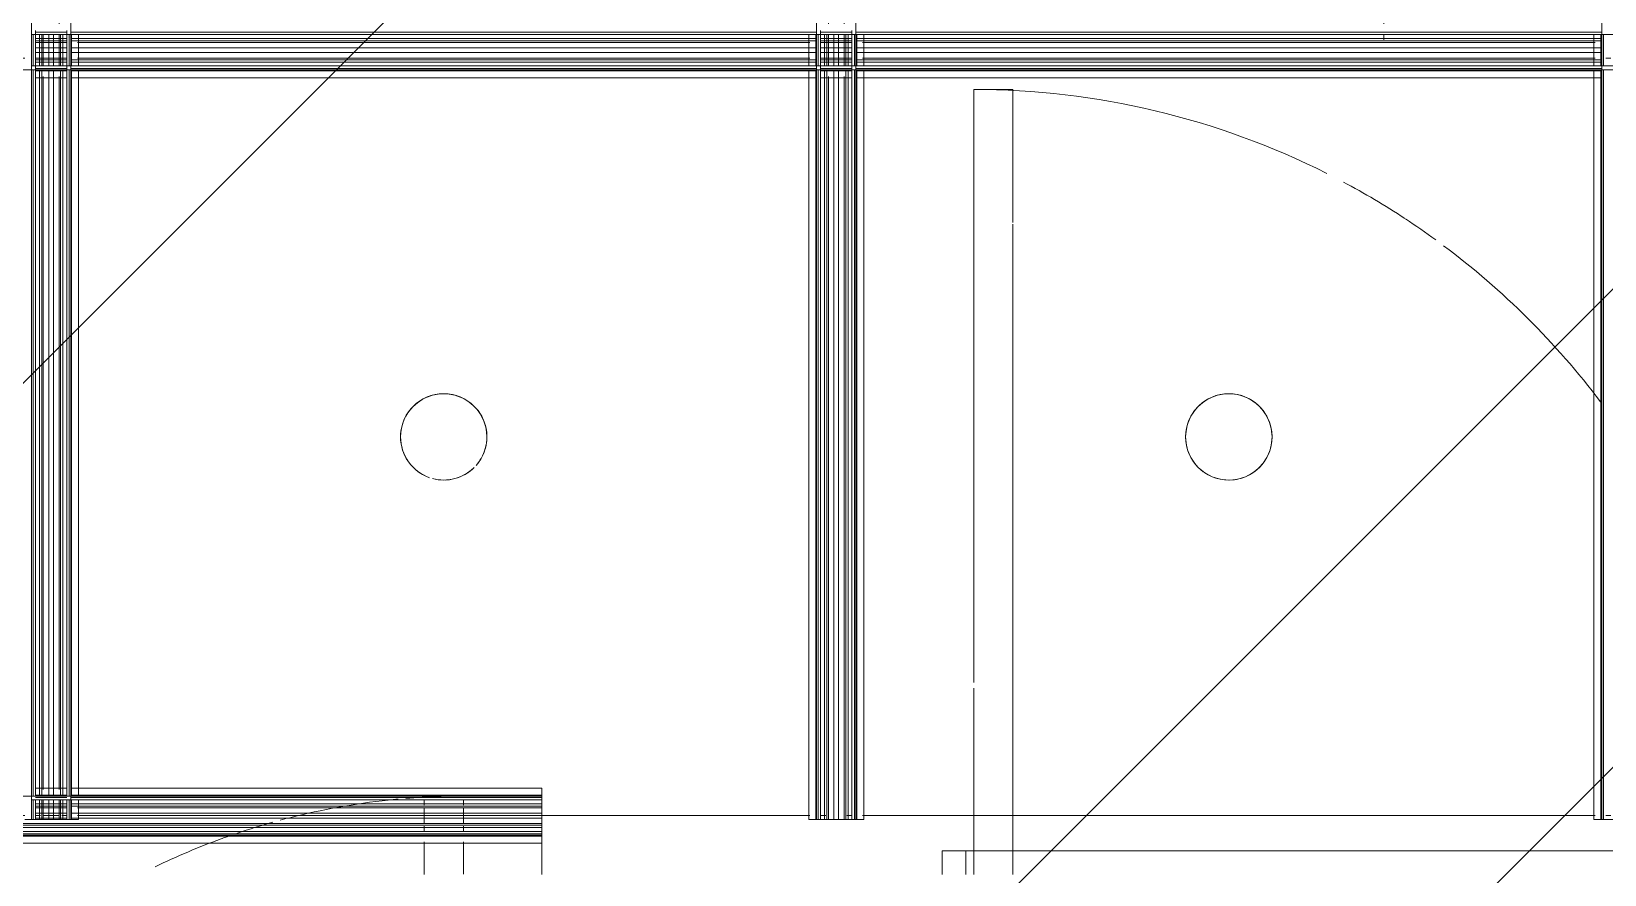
# Model space of a CAD drawing. Header units: millimetres. Extents: x -57519 to 497916, y -349472 to 446842.
# Drawn here: x 326878 to 328881, y 31607 to 32681 of the extents above; entities that cross this region are included whole.
import ezdxf

# ---------------------------------------------------------------- set-up
doc = ezdxf.new("R2010")
doc.units = ezdxf.units.MM
for name, color, linetype, lineweight in [('A-CLNG', 13, 'Continuous', 5), ('A-DETL-GENF', 92, 'Continuous', 5), ('A-DOOR', 31, 'Continuous', 5), ('A-DOOR-FRAM', 31, 'Continuous', 5), ('A-GLAZ-CURT', 52, 'Continuous', 20), ('E-LITE-EQPM', 33, 'Continuous', 5)]:
    doc.layers.add(name, color=color, linetype=linetype, lineweight=lineweight)

# ---------------------------------------------------------------- blocks, each defined once
blk = doc.blocks.new('DLN-Double Door__X03_ - _M31x_1800 x 2000 _WH_-16954921-SITE COVERAGE')
at = {"layer": 'A-DOOR'}
for p, q in [((-900, 975), (-850, 975)), ((-900, 963.5), (-900, 970)), ((-850, 970), (-850, 963.5)), ((900, 975), (850, 975)), ((850, 970), (850, 963.5)), ((900, 963.5), (900, 970)), ((-900, 940), (-900, 960)), ((-850, 960), (-850, 940)), ((850, 960), (850, 940)), ((900, 940), (900, 960)), ((-900, 930), (-900, 936.5)), ((850, 936.5), (850, 930)), ((900, 930), (900, 936.5)), ((-900, 875), (-900, 916.5)), ((-850, 916.5), (-850, 875)), ((850, 916.5), (850, 875)), ((900, 875.4), (900, 916.5)), ((-900, 239.9), (-900, 275)), ((-850, 273.5), (-850, 150)), ((850, 273.5), (850, 267.5)), ((850, 261.9), (850, 150)), ((900, 239.9), (900, 275)), ((-900, 150), (-900, 232.3)), ((900, 150), (900, 224.6)), ((-900, 105), (-900, 150)), ((-850, 150), (-850, 105)), ((850, 150), (850, 105)), ((900, 105), (900, 150))]:
    blk.add_line(p, q, dxfattribs=at)
for centre, start, end in [((-900, 75), 87.9679, 89.7968), ((-900, 75), 85.3262, 87.9679), ((-900, 75), 83.9038, 84.7166), ((-900, 75), 75.7755, 83.9038), ((900, 75), 96.0962, 104.2245), ((900, 75), 95.2834, 96.0962), ((900, 75), 92.0321, 94.6738), ((900, 75), 90.2032, 92.0321), ((-900, 75), 74.9627, 75.7755), ((900, 75), 104.2245, 105.0373), ((-900, 75), 72.5743, 74.3531), ((-900, 75), 71.9, 72.4885), ((-900, 75), 71.2046, 71.8333), ((-900, 75), 69.9437, 70.364), ((900, 75), 109.636, 110.0563), ((900, 75), 109.2157, 109.636), ((900, 75), 108.165, 108.7954), ((900, 75), 105.6469, 108.1), ((-900, 75), 64.1299, 69.9437), ((900, 75), 110.0563, 115.8701), ((-900, 75), 11.31, 12.5999), ((900, 75), 167.4001, 168.69), ((-900, 75), 8.085, 10.02), ((900, 75), 169.98, 171.915), ((-900, 75), 5.2901, 8.085), ((900, 75), 171.915, 174.7099), ((-900, 75), 1.9471, 4.8562), ((900, 75), 175.1438, 178.0529)]:
    blk.add_arc(centre, 900, start, end, dxfattribs=at)
at = {"layer": 'A-DOOR-FRAM'}
for p, q in [((-925, -74.3), (-925, 55)), ((-925, -74.3), (-925, 55)), ((-900, 55), (-900, 25)), ((-900, 55), (-900, 25)), ((900, 25), (900, 55)), ((900, 25), (900, 55)), ((925, 55), (925, -55.2)), ((925, 55), (925, -55.2)), ((-900, 25), (900, 25)), ((-875, 25), (-900, 25)), ((-875, -74.1), (-875, 25)), ((-875, 25), (-875, -74.1)), ((875, 25), (-875, 25)), ((875, 25), (900, 25)), ((875, -61), (875, 25)), ((875, -61), (875, 25)), ((-940, -75), (-925, -75)), ((-925, -75), (-910, -75)), ((-925, -75), (-875, -75)), ((907.3, -75), (-910, -75)), ((-875, -75), (875, -75)), ((875, -75), (875, -65.9)), ((875, -75), (875, -65.9)), ((925, -75), (875, -75)), ((925, -75), (910, -75)), ((925, -65.7), (925, -75)), ((925, -65.7), (925, -75)), ((940, -75), (925, -75))]:
    blk.add_line(p, q, dxfattribs=at)
blk = doc.blocks.new('DLN-Double Door__X03_ - _M48_2000 x 2450 _WH_-16954911-SITE COVERAGE')
at = {"layer": 'A-DOOR'}
for p, q in [((-1000, 1075), (-950, 1075)), ((-1000, 319.7), (-1000, 1075)), ((-950, 1075), (-950, 905.5)), ((-950, 903.6), (-950, 150)), ((-1000, 150), (-1000, 312.3)), ((-1000, 105), (-1000, 150)), ((-950, 150), (-950, 105)), ((-1000, 75), (-1000, 105)), ((-950, 105), (-950, 75))]:
    blk.add_line(p, q, dxfattribs=at)
for start, end in [(63.2743, 90), (56.6856, 61.9084), (53.9487, 56.6297), (37.0233, 53.2284)]:
    blk.add_arc((-1000, 75), 1000, start, end, dxfattribs=at)
at = {"layer": 'A-DOOR-FRAM'}
for p, q in [((-1040, 75), (-1040, 105)), ((-1040, 105), (-1010, 105)), ((-1040, 75), (-1040, 105)), ((-1040, 105), (900, 105)), ((-1010, 105), (-1010, 75)), ((-1010, 105), (-1010, 75)), ((900, 105), (-1010, 105))]:
    blk.add_line(p, q, dxfattribs=at)
blk = doc.blocks.new('DLN_Face Base lighting-01 - 110mm _R_-V207-SITE COVERAGE')
at = {"layer": 'E-LITE-EQPM'}
for start, end in [(90, 135), (126.2732, 135), (75, 120), (75, 90), (30, 70.8783), (360, 70.8783), (138.5908, 180), (150, 180), (138.5908, 150), (360, 30), (180, 233.7268), (180, 300), (300, 360), (330, 360), (300, 330), (240, 255), (255, 270), (270, 300)]:
    blk.add_arc((0, 0), 55, start, end, dxfattribs=at)
blk = doc.blocks.new('DLN_Face Base lighting-01 - 110mm _R_-V208-SITE COVERAGE')
at = {"layer": 'E-LITE-EQPM'}
for start, end in [(90, 150), (120, 150), (105, 120), (30, 105), (45, 90), (150, 180), (150, 180), (15, 45), (360, 30), (360, 15), (180, 285), (180, 195), (195, 240), (300, 360), (330, 360), (270, 330), (240, 270), (285, 300)]:
    blk.add_arc((0, 0), 55, start, end, dxfattribs=at)
blk = doc.blocks.new('System Panel - C4 Expanded Metal Mesh-16968166-SITE COVERAGE')
at = {"layer": 'A-GLAZ-CURT', "lineweight": 5}
for p, q in [((77149.3, 32637.5), (77149.3, 32644)), ((77149.3, 32644), (77149.3, 32637.5)), ((77152.8, 32647.5), (77159.3, 32647.5)), ((77159.3, 32647.5), (77152.8, 32647.5)), ((77172.8, 32647.5), (77754.3, 32647.5)), ((77754.3, 32647.5), (77172.8, 32647.5)), ((77754.3, 32647.5), (77764.3, 32647.5)), ((77764.3, 32647.5), (77754.3, 32647.5)), ((77764.3, 32647.5), (77774.3, 32647.5)), ((77774.3, 32647.5), (77764.3, 32647.5)), ((77774.3, 32647.5), (77836.6, 32647.5)), ((77836.6, 32647.5), (77774.3, 32647.5)), ((77836.6, 32647.5), (78105.8, 32647.5)), ((78105.8, 32647.5), (77836.6, 32647.5)), ((78119.3, 32647.5), (78125.8, 32647.5)), ((78125.8, 32647.5), (78119.3, 32647.5)), ((78129.3, 32644), (78129.3, 32637.5)), ((78129.3, 32637.5), (78129.3, 32644)), ((77149.3, 31716), (77149.3, 32624)), ((77149.3, 32624), (77149.3, 31716)), ((78129.3, 32624), (78129.3, 31716)), ((78129.3, 31716), (78129.3, 32624)), ((77149.3, 31696), (77149.3, 31701.9)), ((77149.3, 31701.9), (77149.3, 31696)), ((78129.3, 31701.9), (78129.3, 31696)), ((78129.3, 31696), (78129.3, 31701.9)), ((77149.3, 31682.5), (77149.3, 31692.5)), ((77149.3, 31692.5), (77149.3, 31682.5)), ((77159.3, 31682.5), (77152.8, 31682.5)), ((77152.8, 31682.5), (77159.3, 31682.5)), ((77730.8, 31682.5), (77172.8, 31682.5)), ((77172.8, 31682.5), (77730.8, 31682.5)), ((77750.8, 31682.5), (77744.3, 31682.5)), ((77744.3, 31682.5), (77750.8, 31682.5)), ((77764.3, 31682.5), (77754.3, 31682.5)), ((77754.3, 31682.5), (77764.3, 31682.5)), ((77774.3, 31682.5), (77764.3, 31682.5)), ((77764.3, 31682.5), (77774.3, 31682.5)), ((77784.3, 31682.5), (77777.8, 31682.5)), ((77777.8, 31682.5), (77784.3, 31682.5)), ((77836.6, 31682.5), (77797.8, 31682.5)), ((77797.8, 31682.5), (77836.6, 31682.5)), ((78105.8, 31682.5), (77836.6, 31682.5)), ((77836.6, 31682.5), (78105.8, 31682.5)), ((78125.8, 31682.5), (78119.3, 31682.5)), ((78119.3, 31682.5), (78125.8, 31682.5)), ((78129.3, 31692.5), (78129.3, 31682.5)), ((78129.3, 31682.5), (78129.3, 31692.5))]:
    blk.add_line(p, q, dxfattribs=at)
for start, end in [(0, 180), (0, 180), (180, 0), (180, 0)]:
    blk.add_arc((77639.3, 32165), 55, start, end, dxfattribs=at)
blk = doc.blocks.new('System Panel - C4 Expanded Metal Mesh-16968169-SITE COVERAGE')
at = {"layer": 'A-GLAZ-CURT', "lineweight": 5}
for p, q in [((77774.3, 31672.5), (77774.3, 31682.5)), ((77774.3, 31682.5), (77774.3, 31672.5)), ((77777.8, 31682.5), (77784.3, 31682.5)), ((77784.3, 31682.5), (77777.8, 31682.5)), ((77797.8, 31682.5), (77836.6, 31682.5)), ((77836.6, 31682.5), (77797.8, 31682.5)), ((77836.6, 31682.5), (78105.8, 31682.5)), ((78105.8, 31682.5), (77836.6, 31682.5)), ((78119.3, 31682.5), (78125.8, 31682.5)), ((78125.8, 31682.5), (78119.3, 31682.5)), ((78129.3, 31682.5), (78139.3, 31682.5)), ((78139.3, 31682.5), (78129.3, 31682.5)), ((78139.3, 31682.5), (78149.3, 31682.5)), ((78149.3, 31682.5), (78139.3, 31682.5)), ((78152.8, 31682.5), (78159.3, 31682.5)), ((78159.3, 31682.5), (78152.8, 31682.5)), ((78172.8, 31682.5), (78764.3, 31682.5)), ((78764.3, 31682.5), (78172.8, 31682.5)), ((78764.3, 31682.5), (78764.3, 31672.5)), ((78764.3, 31672.5), (78764.3, 31682.5)), ((77774.3, 31662.5), (77774.3, 31669)), ((77774.3, 31669), (77774.3, 31662.5)), ((78764.3, 31669), (78764.3, 31662.5)), ((78764.3, 31662.5), (78764.3, 31669)), ((77774.3, 31607.5), (77774.3, 31649)), ((77774.3, 31649), (77774.3, 31607.5)), ((78764.3, 31649), (78764.3, 31607.5)), ((78764.3, 31607.5), (78764.3, 31649)), ((77774.3, 30882.5), (77774.3, 31007.5)), ((77774.3, 31007.5), (77774.3, 30882.5)), ((78764.3, 31007.5), (78764.3, 30882.5)), ((78764.3, 30882.5), (78764.3, 31007.5)), ((77784.3, 30882.5), (77777.8, 30882.5)), ((77777.8, 30882.5), (77784.3, 30882.5)), ((77836.6, 30882.5), (77797.8, 30882.5)), ((77797.8, 30882.5), (77836.6, 30882.5)), ((78129.3, 30882.5), (77836.6, 30882.5)), ((77836.6, 30882.5), (78129.3, 30882.5)), ((78139.3, 30882.5), (78129.3, 30882.5)), ((78129.3, 30882.5), (78139.3, 30882.5)), ((78149.3, 30882.5), (78139.3, 30882.5)), ((78139.3, 30882.5), (78149.3, 30882.5)), ((78764.3, 30882.5), (78149.3, 30882.5)), ((78149.3, 30882.5), (78764.3, 30882.5))]:
    blk.add_line(p, q, dxfattribs=at)
blk = doc.blocks.new('System Panel - C4 Expanded Metal Mesh-V379-SITE COVERAGE')
at = {"layer": 'A-GLAZ-CURT', "lineweight": 5}
for p, q in [((78149.3, 32637.5), (78149.3, 32644)), ((78149.3, 32644), (78149.3, 32637.5)), ((78152.8, 32647.5), (78159.3, 32647.5)), ((78159.3, 32647.5), (78152.8, 32647.5)), ((78172.8, 32647.5), (79105.8, 32647.5)), ((79105.8, 32647.5), (78172.8, 32647.5)), ((79119.3, 32647.5), (79125.8, 32647.5)), ((79125.8, 32647.5), (79119.3, 32647.5)), ((79129.3, 32644), (79129.3, 32637.5)), ((79129.3, 32637.5), (79129.3, 32644)), ((78149.3, 31716), (78149.3, 32624)), ((78149.3, 32624), (78149.3, 31716)), ((79129.3, 32624), (79129.3, 31682.5)), ((79129.3, 31682.5), (79129.3, 32624)), ((78149.3, 31696), (78149.3, 31701.9)), ((78149.3, 31701.9), (78149.3, 31696)), ((78149.3, 31682.5), (78149.3, 31692.5)), ((78149.3, 31692.5), (78149.3, 31682.5)), ((78159.3, 31682.5), (78152.8, 31682.5)), ((78152.8, 31682.5), (78159.3, 31682.5)), ((78764.3, 31682.5), (78172.8, 31682.5)), ((78172.8, 31682.5), (78764.3, 31682.5)), ((79105.8, 31682.5), (78764.3, 31682.5)), ((78764.3, 31682.5), (79105.8, 31682.5)), ((79125.8, 31682.5), (79119.3, 31682.5)), ((79119.3, 31682.5), (79125.8, 31682.5))]:
    blk.add_line(p, q, dxfattribs=at)
for start, end in [(0, 180), (0, 180), (180, 250.8783), (180, 250.8783), (318.5908, 0), (318.5908, 0), (255, 315), (255, 315)]:
    blk.add_arc((78639.3, 32165), 55, start, end, dxfattribs=at)
blk = doc.blocks.new('System Panel - C4 Expanded Metal Mesh-V380-SITE COVERAGE')
at = {"layer": 'A-GLAZ-CURT', "lineweight": 5}
for p, q in [((78149.3, 33707.5), (78149.3, 33732.5)), ((78149.3, 33732.5), (78149.3, 33707.5)), ((79129.3, 33732.5), (79129.3, 33707.5)), ((79129.3, 33707.5), (79129.3, 33732.5)), ((78149.3, 33632.5), (78149.3, 33707.5)), ((78149.3, 33707.5), (78149.3, 33632.5)), ((79129.3, 33707.5), (79129.3, 33632.5)), ((79129.3, 33632.5), (79129.3, 33707.5)), ((78149.3, 32691), (78149.3, 33632.5)), ((78149.3, 33632.5), (78149.3, 32691)), ((79129.3, 33632.5), (79129.3, 32691)), ((79129.3, 32691), (79129.3, 33632.5)), ((78149.3, 32671), (78149.3, 32677.5)), ((78149.3, 32677.5), (78149.3, 32671)), ((78159.3, 32667.5), (78152.8, 32667.5)), ((78152.8, 32667.5), (78159.3, 32667.5)), ((79105.8, 32667.5), (78172.8, 32667.5)), ((78172.8, 32667.5), (79105.8, 32667.5)), ((79125.8, 32667.5), (79119.3, 32667.5)), ((79119.3, 32667.5), (79125.8, 32667.5)), ((79129.3, 32677.5), (79129.3, 32671)), ((79129.3, 32671), (79129.3, 32677.5))]:
    blk.add_line(p, q, dxfattribs=at)
for start, end in [(0, 180), (0, 180), (180, 0), (180, 0)]:
    blk.add_arc((78639.3, 33150), 55, start, end, dxfattribs=at)
blk = doc.blocks.new('System Panel - C4 Expanded Metal Mesh-16967745-SITE COVERAGE')
at = {"layer": 'A-GLAZ-CURT', "lineweight": 5}
for p, q in [((79149.3, 32637.5), (79149.3, 32644)), ((79149.3, 32644), (79149.3, 32637.5)), ((79152.8, 32647.5), (79159.3, 32647.5)), ((79159.3, 32647.5), (79152.8, 32647.5)), ((79172.8, 32647.5), (79836.6, 32647.5)), ((79836.6, 32647.5), (79172.8, 32647.5)), ((79836.6, 32647.5), (80105.8, 32647.5)), ((80105.8, 32647.5), (79836.6, 32647.5)), ((80119.3, 32647.5), (80125.8, 32647.5)), ((80125.8, 32647.5), (80119.3, 32647.5)), ((80129.3, 32644), (80129.3, 32637.5)), ((80129.3, 32637.5), (80129.3, 32644)), ((79149.3, 31682.5), (79149.3, 32624)), ((79149.3, 32624), (79149.3, 31682.5)), ((80129.3, 32624), (80129.3, 31682.5)), ((80129.3, 31682.5), (80129.3, 32624)), ((79159.3, 31682.5), (79152.8, 31682.5)), ((79152.8, 31682.5), (79159.3, 31682.5)), ((79836.6, 31682.5), (79172.8, 31682.5)), ((79172.8, 31682.5), (79836.6, 31682.5)), ((80105.8, 31682.5), (79836.6, 31682.5)), ((79836.6, 31682.5), (80105.8, 31682.5)), ((80125.8, 31682.5), (80119.3, 31682.5)), ((80119.3, 31682.5), (80125.8, 31682.5))]:
    blk.add_line(p, q, dxfattribs=at)
for start, end in [(360, 180), (360, 180), (180, 0), (180, 0)]:
    blk.add_arc((79639.3, 32165), 55, start, end, dxfattribs=at)
blk = doc.blocks.new('Ceilings 8 - Ceilings 8-14169185-SITE COVERAGE')
at = {"layer": 'A-CLNG'}
for p, q in [((78114.3, 31677.5), (78114.3, 33732.5)), ((78164.3, 31677.5), (78164.3, 33732.5)), ((79114.3, 31677.5), (79114.3, 33732.5)), ((79164.3, 31677.5), (79164.3, 33732.5)), ((80114.3, 31677.5), (80114.3, 33732.5)), ((78119.3, 32632.5), (78119.3, 32682.5)), ((78119.3, 32632.5), (78119.3, 32682.5)), ((78125.8, 32680.5), (78119.3, 32680.5)), ((78152.8, 32680.5), (78125.8, 32680.5)), ((78159.3, 32680.5), (78152.8, 32680.5)), ((78159.3, 32682.5), (78159.3, 32632.5)), ((78159.3, 32632.5), (78159.3, 32682.5)), ((78172.8, 32680.5), (78164.3, 32680.5)), ((79105.8, 32680.5), (78172.8, 32680.5)), ((79114.3, 32680.5), (79105.8, 32680.5)), ((79119.3, 32632.5), (79119.3, 32682.5)), ((79119.3, 32632.5), (79119.3, 32682.5)), ((79125.8, 32680.5), (79119.3, 32680.5)), ((79152.8, 32680.5), (79125.8, 32680.5)), ((79159.3, 32680.5), (79152.8, 32680.5)), ((79159.3, 32682.5), (79159.3, 32632.5)), ((79159.3, 32632.5), (79159.3, 32682.5)), ((79172.8, 32680.5), (79164.3, 32680.5)), ((80105.8, 32680.5), (79172.8, 32680.5)), ((80114.3, 32680.5), (80105.8, 32680.5)), ((78114.3, 32637.5), (78114.3, 32677.5)), ((78114.3, 32637.5), (78114.3, 32677.5)), ((78114.3, 32637.5), (78114.3, 32677.5)), ((78114.3, 32677.5), (78164.3, 32677.5)), ((78164.3, 32677.5), (78114.3, 32677.5)), ((78116.3, 32671), (78116.3, 32677.5)), ((78116.3, 32644), (78116.3, 32671)), ((78125.8, 32672.5), (78119.3, 32672.5)), ((78125.8, 32672.5), (78119.3, 32672.5)), ((78119.3, 32669.5), (78159.3, 32669.5)), ((78125.8, 32669.5), (78119.3, 32669.5)), ((78125.8, 32667.5), (78119.3, 32667.5)), ((78125.8, 32667.5), (78119.3, 32667.5)), ((78159.3, 32660.5), (78119.3, 32660.5)), ((78125.8, 32660.5), (78119.3, 32660.5)), ((78124.3, 32677.5), (78124.3, 32671)), ((78124.3, 32671), (78124.3, 32677.5)), ((78124.3, 32644), (78124.3, 32671)), ((78124.3, 32667.5), (78124.3, 32647.5)), ((78152.8, 32672.5), (78125.8, 32672.5)), ((78152.8, 32669.5), (78125.8, 32669.5)), ((78152.8, 32667.5), (78125.8, 32667.5)), ((78127.3, 32637.5), (78127.3, 32677.5)), ((78127.3, 32671), (78127.3, 32677.5)), ((78127.3, 32644), (78127.3, 32671)), ((78129.3, 32671), (78129.3, 32677.5)), ((78129.3, 32671), (78129.3, 32677.5)), ((78149.3, 32672.5), (78129.3, 32672.5)), ((78129.3, 32644), (78129.3, 32671)), ((78129.3, 32647.5), (78129.3, 32667.5)), ((78149.3, 32667.5), (78129.3, 32667.5)), ((78149.3, 32660.5), (78129.3, 32660.5)), ((78136.3, 32671), (78136.3, 32677.5)), ((78136.3, 32637.5), (78136.3, 32677.5)), ((78136.3, 32647.5), (78136.3, 32667.5)), ((78142.3, 32637.5), (78142.3, 32677.5)), ((78142.3, 32671), (78142.3, 32677.5)), ((78142.3, 32647.5), (78142.3, 32667.5)), ((78149.3, 32671), (78149.3, 32677.5)), ((78149.3, 32671), (78149.3, 32677.5)), ((78149.3, 32644), (78149.3, 32671)), ((78149.3, 32647.5), (78149.3, 32667.5)), ((78151.3, 32677.5), (78151.3, 32637.5)), ((78151.3, 32671), (78151.3, 32677.5)), ((78151.3, 32644), (78151.3, 32671)), ((78159.3, 32672.5), (78152.8, 32672.5)), ((78159.3, 32669.5), (78152.8, 32669.5)), ((78159.3, 32667.5), (78152.8, 32667.5)), ((78159.3, 32667.5), (78152.8, 32667.5)), ((78159.3, 32660.5), (78152.8, 32660.5)), ((78154.3, 32671), (78154.3, 32677.5)), ((78154.3, 32644), (78154.3, 32671)), ((78154.3, 32647.5), (78154.3, 32667.5)), ((78162.3, 32671), (78162.3, 32677.5)), ((78162.3, 32644), (78162.3, 32671)), ((78164.3, 32637.5), (78164.3, 32677.5)), ((78164.3, 32637.5), (78164.3, 32677.5)), ((78164.3, 32637.5), (78164.3, 32677.5)), ((78164.3, 32677.5), (79114.3, 32677.5)), ((79114.3, 32677.5), (78164.3, 32677.5)), ((78172.8, 32672.5), (78164.3, 32672.5)), ((78164.3, 32669.5), (78172.8, 32669.5)), ((78172.8, 32660.5), (78164.3, 32660.5)), ((78165.3, 32637.5), (78165.3, 32677.5)), ((79105.8, 32672.5), (78172.8, 32672.5)), ((79105.8, 32672.5), (78172.8, 32672.5)), ((78172.8, 32669.5), (79105.8, 32669.5)), ((79105.8, 32669.5), (78172.8, 32669.5)), ((79105.8, 32667.5), (78172.8, 32667.5)), ((79105.8, 32667.5), (78172.8, 32667.5)), ((79105.8, 32660.5), (78172.8, 32660.5)), ((79105.8, 32660.5), (78172.8, 32660.5)), ((78174.3, 32637.5), (78174.3, 32677.5)), ((79104.3, 32677.5), (79104.3, 32637.5)), ((79114.3, 32672.5), (79105.8, 32672.5)), ((79105.8, 32669.5), (79114.3, 32669.5)), ((79114.3, 32660.5), (79105.8, 32660.5)), ((79113.3, 32677.5), (79113.3, 32637.5)), ((79114.3, 32637.5), (79114.3, 32677.5)), ((79114.3, 32637.5), (79114.3, 32677.5)), ((79114.3, 32637.5), (79114.3, 32677.5)), ((79114.3, 32677.5), (79164.3, 32677.5)), ((79164.3, 32677.5), (79114.3, 32677.5)), ((79116.3, 32671), (79116.3, 32677.5)), ((79116.3, 32644), (79116.3, 32671)), ((79125.8, 32672.5), (79119.3, 32672.5)), ((79119.3, 32669.5), (79159.3, 32669.5)), ((79125.8, 32669.5), (79119.3, 32669.5)), ((79125.8, 32667.5), (79119.3, 32667.5)), ((79125.8, 32667.5), (79119.3, 32667.5)), ((79159.3, 32660.5), (79119.3, 32660.5)), ((79125.8, 32660.5), (79119.3, 32660.5)), ((79124.3, 32671), (79124.3, 32677.5)), ((79124.3, 32644), (79124.3, 32671)), ((79124.3, 32667.5), (79124.3, 32647.5)), ((79152.8, 32672.5), (79125.8, 32672.5)), ((79152.8, 32669.5), (79125.8, 32669.5)), ((79152.8, 32667.5), (79125.8, 32667.5)), ((79127.3, 32637.5), (79127.3, 32677.5)), ((79127.3, 32671), (79127.3, 32677.5)), ((79127.3, 32644), (79127.3, 32671)), ((79129.3, 32671), (79129.3, 32677.5)), ((79129.3, 32671), (79129.3, 32677.5)), ((79149.3, 32672.5), (79129.3, 32672.5)), ((79129.3, 32644), (79129.3, 32671)), ((79129.3, 32647.5), (79129.3, 32667.5)), ((79149.3, 32667.5), (79129.3, 32667.5)), ((79149.3, 32660.5), (79129.3, 32660.5)), ((79136.3, 32671), (79136.3, 32677.5)), ((79136.3, 32637.5), (79136.3, 32677.5)), ((79136.3, 32647.5), (79136.3, 32667.5)), ((79142.3, 32637.5), (79142.3, 32677.5)), ((79142.3, 32671), (79142.3, 32677.5)), ((79142.3, 32647.5), (79142.3, 32667.5)), ((79149.3, 32671), (79149.3, 32677.5)), ((79149.3, 32671), (79149.3, 32677.5)), ((79149.3, 32644), (79149.3, 32671)), ((79149.3, 32647.5), (79149.3, 32667.5)), ((79151.3, 32677.5), (79151.3, 32637.5)), ((79151.3, 32671), (79151.3, 32677.5)), ((79151.3, 32644), (79151.3, 32671)), ((79159.3, 32672.5), (79152.8, 32672.5)), ((79159.3, 32669.5), (79152.8, 32669.5)), ((79159.3, 32667.5), (79152.8, 32667.5)), ((79159.3, 32667.5), (79152.8, 32667.5)), ((79159.3, 32660.5), (79152.8, 32660.5)), ((79154.3, 32671), (79154.3, 32677.5)), ((79154.3, 32644), (79154.3, 32671)), ((79154.3, 32647.5), (79154.3, 32667.5)), ((79162.3, 32671), (79162.3, 32677.5)), ((79162.3, 32644), (79162.3, 32671)), ((79164.3, 32637.5), (79164.3, 32677.5)), ((79164.3, 32637.5), (79164.3, 32677.5)), ((79164.3, 32637.5), (79164.3, 32677.5)), ((79164.3, 32677.5), (80114.3, 32677.5)), ((80114.3, 32677.5), (79164.3, 32677.5)), ((79172.8, 32672.5), (79164.3, 32672.5)), ((79164.3, 32669.5), (79172.8, 32669.5)), ((79172.8, 32660.5), (79164.3, 32660.5)), ((79165.3, 32637.5), (79165.3, 32677.5)), ((80105.8, 32672.5), (79172.8, 32672.5)), ((79834.2, 32672.5), (79172.8, 32672.5)), ((79172.8, 32669.5), (80105.8, 32669.5)), ((80105.8, 32669.5), (79172.8, 32669.5)), ((79836.6, 32667.5), (79172.8, 32667.5)), ((80105.8, 32667.5), (79172.8, 32667.5)), ((80105.8, 32660.5), (79172.8, 32660.5)), ((80105.8, 32660.5), (79172.8, 32660.5)), ((79174.3, 32637.5), (79174.3, 32677.5)), ((80105.8, 32672.5), (79836.6, 32672.5)), ((80105.8, 32667.5), (79836.6, 32667.5)), ((80104.3, 32677.5), (80104.3, 32637.5)), ((80114.3, 32672.5), (80105.8, 32672.5)), ((80105.8, 32669.5), (80114.3, 32669.5)), ((80114.3, 32660.5), (80105.8, 32660.5)), ((80113.3, 32677.5), (80113.3, 32637.5)), ((80114.3, 32637.5), (80114.3, 32677.5)), ((80114.3, 32637.5), (80114.3, 32677.5)), ((80114.3, 32637.5), (80114.3, 32677.5)), ((80114.3, 32677.5), (80164.3, 32677.5)), ((80164.3, 32677.5), (80114.3, 32677.5)), ((80116.3, 32671), (80116.3, 32677.5)), ((80116.3, 32644), (80116.3, 32671)), ((78116.3, 32637.5), (78116.3, 32644)), ((78125.8, 32654.5), (78119.3, 32654.5)), ((78159.3, 32654.5), (78119.3, 32654.5)), ((78125.8, 32647.5), (78119.3, 32647.5)), ((78125.8, 32647.5), (78119.3, 32647.5)), ((78159.3, 32645.5), (78119.3, 32645.5)), ((78125.8, 32645.5), (78119.3, 32645.5)), ((78125.8, 32642.5), (78119.3, 32642.5)), ((78124.3, 32637.5), (78124.3, 32644)), ((78152.8, 32647.5), (78125.8, 32647.5)), ((78152.8, 32645.5), (78125.8, 32645.5)), ((78152.8, 32642.5), (78125.8, 32642.5)), ((78127.3, 32637.5), (78127.3, 32644)), ((78149.3, 32654.5), (78129.3, 32654.5)), ((78149.3, 32647.5), (78129.3, 32647.5)), ((78129.3, 32637.5), (78129.3, 32644)), ((78129.3, 32637.5), (78129.3, 32644)), ((78129.3, 32642.5), (78149.3, 32642.5)), ((78136.3, 32637.5), (78136.3, 32644)), ((78142.3, 32637.5), (78142.3, 32644)), ((78149.3, 32637.5), (78149.3, 32644)), ((78149.3, 32637.5), (78149.3, 32644)), ((78151.3, 32637.5), (78151.3, 32644)), ((78159.3, 32654.5), (78152.8, 32654.5)), ((78159.3, 32647.5), (78152.8, 32647.5)), ((78159.3, 32647.5), (78152.8, 32647.5)), ((78159.3, 32645.5), (78152.8, 32645.5)), ((78159.3, 32642.5), (78152.8, 32642.5)), ((78154.3, 32637.5), (78154.3, 32644)), ((78162.3, 32637.5), (78162.3, 32644)), ((78172.8, 32654.5), (78164.3, 32654.5)), ((78172.8, 32645.5), (78164.3, 32645.5)), ((78172.8, 32642.5), (78164.3, 32642.5)), ((79105.8, 32654.5), (78172.8, 32654.5)), ((79105.8, 32654.5), (78172.8, 32654.5)), ((79105.8, 32647.5), (78172.8, 32647.5)), ((79105.8, 32647.5), (78172.8, 32647.5)), ((79105.8, 32645.5), (78172.8, 32645.5)), ((79105.8, 32645.5), (78172.8, 32645.5)), ((78172.8, 32642.5), (79105.8, 32642.5)), ((79105.8, 32642.5), (78172.8, 32642.5)), ((79114.3, 32654.5), (79105.8, 32654.5)), ((79114.3, 32645.5), (79105.8, 32645.5)), ((79114.3, 32642.5), (79105.8, 32642.5)), ((79116.3, 32637.5), (79116.3, 32644)), ((79125.8, 32654.5), (79119.3, 32654.5)), ((79159.3, 32654.5), (79119.3, 32654.5)), ((79125.8, 32647.5), (79119.3, 32647.5)), ((79125.8, 32647.5), (79119.3, 32647.5)), ((79159.3, 32645.5), (79119.3, 32645.5)), ((79125.8, 32645.5), (79119.3, 32645.5)), ((79125.8, 32642.5), (79119.3, 32642.5)), ((79124.3, 32637.5), (79124.3, 32644)), ((79152.8, 32647.5), (79125.8, 32647.5)), ((79152.8, 32645.5), (79125.8, 32645.5)), ((79152.8, 32642.5), (79125.8, 32642.5)), ((79127.3, 32637.5), (79127.3, 32644)), ((79149.3, 32654.5), (79129.3, 32654.5)), ((79149.3, 32647.5), (79129.3, 32647.5)), ((79129.3, 32637.5), (79129.3, 32644)), ((79129.3, 32637.5), (79129.3, 32644)), ((79129.3, 32642.5), (79149.3, 32642.5)), ((79136.3, 32637.5), (79136.3, 32644)), ((79142.3, 32637.5), (79142.3, 32644)), ((79149.3, 32637.5), (79149.3, 32644)), ((79149.3, 32637.5), (79149.3, 32644)), ((79151.3, 32637.5), (79151.3, 32644)), ((79159.3, 32654.5), (79152.8, 32654.5)), ((79159.3, 32647.5), (79152.8, 32647.5)), ((79159.3, 32647.5), (79152.8, 32647.5)), ((79159.3, 32645.5), (79152.8, 32645.5)), ((79159.3, 32642.5), (79152.8, 32642.5)), ((79154.3, 32637.5), (79154.3, 32644)), ((79162.3, 32637.5), (79162.3, 32644)), ((79172.8, 32654.5), (79164.3, 32654.5)), ((79172.8, 32645.5), (79164.3, 32645.5)), ((79172.8, 32642.5), (79164.3, 32642.5)), ((80105.8, 32654.5), (79172.8, 32654.5)), ((80105.8, 32654.5), (79172.8, 32654.5)), ((80105.8, 32647.5), (79172.8, 32647.5)), ((80105.8, 32647.5), (79172.8, 32647.5)), ((80105.8, 32645.5), (79172.8, 32645.5)), ((80105.8, 32645.5), (79172.8, 32645.5)), ((79172.8, 32642.5), (79834.2, 32642.5)), ((80105.8, 32642.5), (79172.8, 32642.5)), ((79835, 32642.5), (80105.8, 32642.5)), ((80114.3, 32654.5), (80105.8, 32654.5)), ((80114.3, 32645.5), (80105.8, 32645.5)), ((80114.3, 32642.5), (80105.8, 32642.5)), ((80116.3, 32637.5), (80116.3, 32644)), ((82789.3, 32632.5), (76691.9, 32632.5)), ((78164.3, 32637.5), (78114.3, 32637.5)), ((78164.3, 32637.5), (78114.3, 32637.5)), ((78114.3, 31707.5), (78114.3, 32632.5)), ((78114.3, 32624), (78114.3, 32632.5)), ((78114.3, 32624), (78114.3, 32632.5)), ((78114.3, 31716), (78114.3, 32624)), ((78114.3, 31716), (78114.3, 32624)), ((78116.3, 32624), (78116.3, 32632.5)), ((78116.3, 31716), (78116.3, 32624)), ((78125.8, 32634.5), (78119.3, 32634.5)), ((78119.3, 31707.5), (78119.3, 32632.5)), ((78119.3, 31707.5), (78119.3, 32632.5)), ((78159.3, 32632.5), (78119.3, 32632.5)), ((78159.3, 32632.5), (78119.3, 32632.5)), ((78159.3, 32632.5), (78119.3, 32632.5)), ((78119.3, 32631.5), (78159.3, 32631.5)), ((78119.3, 32622.5), (78159.3, 32622.5)), ((78124.3, 32624), (78124.3, 32632.5)), ((78124.3, 32624), (78124.3, 31716)), ((78124.3, 31716), (78124.3, 32624)), ((78152.8, 32634.5), (78125.8, 32634.5)), ((78127.3, 32624), (78127.3, 32632.5)), ((78127.3, 31716), (78127.3, 32624)), ((78127.3, 31716), (78127.3, 32624)), ((78129.3, 31716), (78129.3, 32624)), ((78129.3, 31716), (78129.3, 32624)), ((78136.3, 32624), (78136.3, 32632.5)), ((78136.3, 31716), (78136.3, 32624)), ((78136.3, 31716), (78136.3, 32624)), ((78142.3, 32624), (78142.3, 32632.5)), ((78142.3, 31716), (78142.3, 32624)), ((78142.3, 31716), (78142.3, 32624)), ((78149.3, 31716), (78149.3, 32624)), ((78149.3, 31716), (78149.3, 32624)), ((78151.3, 32632.5), (78151.3, 32624)), ((78151.3, 32624), (78151.3, 31716)), ((78151.3, 31716), (78151.3, 32624)), ((78159.3, 32634.5), (78152.8, 32634.5)), ((78154.3, 32624), (78154.3, 32632.5)), ((78154.3, 31716), (78154.3, 32624)), ((78154.3, 31716), (78154.3, 32624)), ((78159.3, 32632.5), (78159.3, 31707.5)), ((78159.3, 31707.5), (78159.3, 32632.5)), ((78162.3, 32624), (78162.3, 32632.5)), ((78162.3, 31716), (78162.3, 32624)), ((79114.3, 32637.5), (78164.3, 32637.5)), ((79114.3, 32637.5), (78164.3, 32637.5)), ((78172.8, 32634.5), (78164.3, 32634.5)), ((78164.3, 31707.5), (78164.3, 32632.5)), ((78164.3, 32624), (78164.3, 32632.5)), ((78164.3, 32624), (78164.3, 32632.5)), ((79114.3, 32632.5), (78164.3, 32632.5)), ((78172.8, 32632.5), (78164.3, 32632.5)), ((78172.8, 32632.5), (78164.3, 32632.5)), ((78164.3, 32631.5), (78172.8, 32631.5)), ((78164.3, 31716), (78164.3, 32624)), ((78164.3, 31716), (78164.3, 32624)), ((78164.3, 32622.5), (79114.3, 32622.5)), ((78165.3, 32624), (78165.3, 32632.5)), ((78165.3, 31716), (78165.3, 32624)), ((79105.8, 32634.5), (78172.8, 32634.5)), ((79105.8, 32632.5), (78172.8, 32632.5)), ((79105.8, 32632.5), (78172.8, 32632.5)), ((78172.8, 32631.5), (79105.8, 32631.5)), ((78174.3, 31707.5), (78174.3, 32632.5)), ((79104.3, 32632.5), (79104.3, 31677.5)), ((79114.3, 32634.5), (79105.8, 32634.5)), ((79114.3, 32632.5), (79105.8, 32632.5)), ((79114.3, 32632.5), (79105.8, 32632.5)), ((79105.8, 32631.5), (79114.3, 32631.5)), ((79113.3, 32632.5), (79113.3, 32624)), ((79113.3, 32624), (79113.3, 31677.5)), ((79164.3, 32637.5), (79114.3, 32637.5)), ((79164.3, 32637.5), (79114.3, 32637.5)), ((79114.3, 31677.5), (79114.3, 32632.5)), ((79114.3, 32624), (79114.3, 32632.5)), ((79114.3, 32624), (79114.3, 32632.5)), ((79114.3, 31677.5), (79114.3, 32624)), ((79114.3, 31677.5), (79114.3, 32624)), ((79116.3, 32624), (79116.3, 32632.5)), ((79116.3, 31677.5), (79116.3, 32624)), ((79125.8, 32634.5), (79119.3, 32634.5)), ((79119.3, 31677.5), (79119.3, 32632.5)), ((79119.3, 31677.5), (79119.3, 32632.5)), ((79159.3, 32632.5), (79119.3, 32632.5)), ((79159.3, 32632.5), (79119.3, 32632.5)), ((79159.3, 32632.5), (79119.3, 32632.5)), ((79119.3, 32631.5), (79159.3, 32631.5)), ((79119.3, 32622.5), (79159.3, 32622.5)), ((79124.3, 32624), (79124.3, 32632.5)), ((79124.3, 32624), (79124.3, 31688)), ((79124.3, 31677.5), (79124.3, 32624)), ((79152.8, 32634.5), (79125.8, 32634.5)), ((79127.3, 32624), (79127.3, 32632.5)), ((79127.3, 31677.5), (79127.3, 32624)), ((79127.3, 31677.5), (79127.3, 32624)), ((79129.3, 31677.5), (79129.3, 32624)), ((79129.3, 31682.5), (79129.3, 32624)), ((79136.3, 32624), (79136.3, 32632.5)), ((79136.3, 31677.5), (79136.3, 32624)), ((79136.3, 31677.5), (79136.3, 32624)), ((79142.3, 32624), (79142.3, 32632.5)), ((79142.3, 31677.5), (79142.3, 32624)), ((79142.3, 31677.5), (79142.3, 32624)), ((79149.3, 31682.5), (79149.3, 32624)), ((79149.3, 31677.5), (79149.3, 32624)), ((79151.3, 32632.5), (79151.3, 32624)), ((79151.3, 32624), (79151.3, 31677.5)), ((79151.3, 31677.5), (79151.3, 32624)), ((79159.3, 32634.5), (79152.8, 32634.5)), ((79154.3, 32624), (79154.3, 32632.5)), ((79154.3, 31677.5), (79154.3, 32624)), ((79154.3, 31688), (79154.3, 32624)), ((79159.3, 32632.5), (79159.3, 31677.5)), ((79159.3, 31677.5), (79159.3, 32632.5)), ((79162.3, 32624), (79162.3, 32632.5)), ((79162.3, 31677.5), (79162.3, 32624)), ((80114.3, 32637.5), (79164.3, 32637.5)), ((80114.3, 32637.5), (79164.3, 32637.5)), ((79172.8, 32634.5), (79164.3, 32634.5)), ((79164.3, 31677.5), (79164.3, 32632.5)), ((79164.3, 32624), (79164.3, 32632.5)), ((79164.3, 32624), (79164.3, 32632.5)), ((80114.3, 32632.5), (79164.3, 32632.5)), ((79172.8, 32632.5), (79164.3, 32632.5)), ((79172.8, 32632.5), (79164.3, 32632.5)), ((79164.3, 32631.5), (79172.8, 32631.5)), ((79164.3, 31677.5), (79164.3, 32624)), ((79164.3, 31677.5), (79164.3, 32624)), ((79164.3, 32622.5), (80114.3, 32622.5)), ((79165.3, 32624), (79165.3, 32632.5)), ((79165.3, 31677.5), (79165.3, 32624)), ((80105.8, 32634.5), (79172.8, 32634.5)), ((80105.8, 32632.5), (79172.8, 32632.5)), ((80105.8, 32632.5), (79172.8, 32632.5)), ((79172.8, 32631.5), (80105.8, 32631.5)), ((79174.3, 31677.5), (79174.3, 32632.5)), ((80104.3, 32632.5), (80104.3, 31677.5)), ((80114.3, 32634.5), (80105.8, 32634.5)), ((80114.3, 32632.5), (80105.8, 32632.5)), ((80114.3, 32632.5), (80105.8, 32632.5)), ((80105.8, 32631.5), (80114.3, 32631.5)), ((80113.3, 32632.5), (80113.3, 32624)), ((80113.3, 32624), (80113.3, 31677.5)), ((80164.3, 32637.5), (80114.3, 32637.5)), ((80164.3, 32637.5), (80114.3, 32637.5)), ((80114.3, 31677.5), (80114.3, 32632.5)), ((80114.3, 32624), (80114.3, 32632.5)), ((80114.3, 32624), (80114.3, 32632.5)), ((80114.3, 31677.5), (80114.3, 32624)), ((80114.3, 31677.5), (80114.3, 32624)), ((80116.3, 32624), (80116.3, 32632.5)), ((80116.3, 31677.5), (80116.3, 32624)), ((78159.3, 31717.5), (78119.3, 31717.5)), ((78764.3, 31717.5), (78164.3, 31717.5)), ((78764.3, 31717.4), (78764.3, 31717.5)), ((78764.3, 31717.5), (78764.3, 31716)), ((78764.3, 31716), (78764.3, 31717.4)), ((78764.3, 31707.5), (76764.3, 31707.5)), ((78114.3, 31707.5), (78114.3, 31716)), ((78114.3, 31707.5), (78114.3, 31716)), ((78114.3, 31702.5), (78164.3, 31702.5)), ((78164.3, 31702.5), (78114.3, 31702.5)), ((78114.3, 31677.5), (78114.3, 31701.9)), ((78114.3, 31677.5), (78114.3, 31701.9)), ((78114.3, 31677.5), (78114.3, 31701.9)), ((78116.3, 31707.5), (78116.3, 31716)), ((78116.3, 31696), (78116.3, 31701.9)), ((78159.3, 31708.5), (78119.3, 31708.5)), ((78159.3, 31707.5), (78119.3, 31707.5)), ((78159.3, 31707.5), (78119.3, 31707.5)), ((78159.3, 31707.5), (78119.3, 31707.5)), ((78125.8, 31705.5), (78119.3, 31705.5)), ((78119.3, 31677.5), (78119.3, 31701.9)), ((78119.3, 31677.5), (78119.3, 31701.9)), ((78125.8, 31697.5), (78119.3, 31697.5)), ((78125.8, 31697.5), (78119.3, 31697.5)), ((78124.3, 31707.5), (78124.3, 31716)), ((78124.3, 31701.9), (78124.3, 31696)), ((78124.3, 31696), (78124.3, 31701.9)), ((78152.8, 31705.5), (78125.8, 31705.5)), ((78152.8, 31697.5), (78125.8, 31697.5)), ((78127.3, 31707.5), (78127.3, 31716)), ((78127.3, 31677.5), (78127.3, 31701.9)), ((78127.3, 31696), (78127.3, 31701.9)), ((78129.3, 31696), (78129.3, 31701.9)), ((78129.3, 31696), (78129.3, 31701.9)), ((78149.3, 31697.5), (78129.3, 31697.5)), ((78136.3, 31707.5), (78136.3, 31716)), ((78136.3, 31696), (78136.3, 31701.9)), ((78136.3, 31677.5), (78136.3, 31701.9)), ((78142.3, 31707.5), (78142.3, 31716)), ((78142.3, 31677.5), (78142.3, 31701.9)), ((78142.3, 31696), (78142.3, 31701.9)), ((78149.3, 31696), (78149.3, 31701.9)), ((78149.3, 31696), (78149.3, 31701.9)), ((78151.3, 31716), (78151.3, 31707.5)), ((78151.3, 31701.9), (78151.3, 31677.5)), ((78151.3, 31696), (78151.3, 31701.9)), ((78159.3, 31705.5), (78152.8, 31705.5)), ((78159.3, 31697.5), (78152.8, 31697.5)), ((78159.3, 31697.5), (78152.8, 31697.5)), ((78154.3, 31707.5), (78154.3, 31716)), ((78154.3, 31696), (78154.3, 31701.9)), ((78154.3, 31696), (78154.3, 31701.9)), ((78159.3, 31701.9), (78159.3, 31677.5)), ((78159.3, 31677.5), (78159.3, 31701.9)), ((78162.3, 31707.5), (78162.3, 31716)), ((78162.3, 31696), (78162.3, 31701.9)), ((78164.3, 31707.5), (78164.3, 31716)), ((78164.3, 31707.5), (78164.3, 31716)), ((78172.8, 31708.5), (78164.3, 31708.5)), ((78764.3, 31707.5), (78164.3, 31707.5)), ((78172.8, 31707.5), (78164.3, 31707.5)), ((78172.8, 31707.5), (78164.3, 31707.5)), ((78172.8, 31705.5), (78164.3, 31705.5)), ((78164.3, 31702.5), (78764.3, 31702.5)), ((78764.3, 31702.5), (78164.3, 31702.5)), ((78164.3, 31677.5), (78164.3, 31701.9)), ((78164.3, 31677.5), (78164.3, 31701.9)), ((78164.3, 31677.5), (78164.3, 31701.9)), ((78172.8, 31697.5), (78164.3, 31697.5)), ((78165.3, 31707.5), (78165.3, 31716)), ((78165.3, 31677.5), (78165.3, 31701.9)), ((78764.3, 31708.5), (78172.8, 31708.5)), ((78764.3, 31707.5), (78172.8, 31707.5)), ((78764.3, 31707.5), (78172.8, 31707.5)), ((78764.3, 31705.5), (78172.8, 31705.5)), ((78764.3, 31697.5), (78172.8, 31697.5)), ((78759, 31697.5), (78172.8, 31697.5)), ((78174.3, 31677.5), (78174.3, 31701.9)), ((78764.3, 31716), (78764.3, 31707.5)), ((78764.3, 31713), (78764.3, 31714.5)), ((78764.3, 31714.5), (78764.3, 31713)), ((78764.3, 31707.5), (78764.3, 31713)), ((78764.3, 31713), (78764.3, 31710)), ((78764.3, 31710), (78764.3, 31708.5)), ((78764.3, 31708.5), (78764.3, 31707)), ((78764.3, 31707.5), (78764.3, 31657.5)), ((78764.3, 31705.7), (78764.3, 31707)), ((78764.3, 31705.5), (78764.3, 31705.7)), ((78764.3, 31685.5), (78764.3, 31702.5)), ((78764.3, 31702.5), (78764.3, 31696)), ((78764.3, 31702.5), (78764.3, 31662.5)), ((78764.3, 31662.5), (78764.3, 31702.5)), ((78764.3, 31692.5), (78764.3, 31697.5)), ((78114.3, 31677.5), (78105.8, 31677.5)), ((78105.8, 31677.5), (78114.8, 31677.5)), ((78108.8, 31677.5), (78114.3, 31677.5)), ((78114.8, 31677.5), (78114, 31677.5)), ((78164.3, 31677.5), (78114.3, 31677.5)), ((78114.8, 31677.5), (78115.2, 31677.5)), ((78115.2, 31677.5), (78115.5, 31677.5)), ((78115.5, 31677.5), (78115.9, 31677.5)), ((78115.9, 31677.5), (78116.1, 31677.5)), ((78116.1, 31677.5), (78116.2, 31677.5)), ((78116.2, 31677.5), (78116.3, 31677.5)), ((78116.3, 31677.5), (78116.3, 31696)), ((78119.3, 31694.5), (78159.3, 31694.5)), ((78125.8, 31694.5), (78119.3, 31694.5)), ((78125.8, 31692.5), (78119.3, 31692.5)), ((78159.3, 31685.5), (78119.3, 31685.5)), ((78125.8, 31685.5), (78119.3, 31685.5)), ((78125.8, 31679.5), (78119.3, 31679.5)), ((78159.3, 31679.5), (78119.3, 31679.5)), ((78125.8, 31677.5), (78119.3, 31677.5)), ((78119.3, 31677.5), (78136.3, 31677.5)), ((78159.3, 31677.5), (78119.3, 31677.5)), ((78119.3, 31677.5), (78159.3, 31677.5)), ((78124.3, 31677.5), (78124.3, 31696)), ((78124.3, 31677.5), (78129.3, 31677.5)), ((78152.8, 31694.5), (78125.8, 31694.5)), ((78152.8, 31692.5), (78125.8, 31692.5)), ((78126.5, 31677.5), (78125.8, 31677.5)), ((78126.9, 31677.5), (78126.5, 31677.5)), ((78127.2, 31677.5), (78126.9, 31677.5)), ((78127.3, 31677.5), (78127.2, 31677.5)), ((78127.3, 31677.5), (78127.3, 31696)), ((78129.3, 31677.5), (78127.3, 31677.5)), ((78129.3, 31677.5), (78129.3, 31696)), ((78149.3, 31692.5), (78129.3, 31692.5)), ((78129.3, 31682.5), (78129.3, 31692.5)), ((78149.3, 31685.5), (78129.3, 31685.5)), ((78149.3, 31679.5), (78130.2, 31679.5)), ((78136.3, 31682.5), (78136.3, 31692.5)), ((78142.3, 31682.5), (78142.3, 31692.5)), ((78142.3, 31677.5), (78159.3, 31677.5)), ((78149.3, 31677.5), (78149.3, 31696)), ((78149.3, 31682.5), (78149.3, 31692.5)), ((78151.3, 31677.5), (78149.3, 31677.5)), ((78149.3, 31677.5), (78154.3, 31677.5)), ((78151.3, 31677.5), (78151.3, 31696)), ((78151.3, 31677.5), (78151.3, 31677.5)), ((78151.5, 31677.5), (78151.3, 31677.5)), ((78151.7, 31677.5), (78151.5, 31677.5)), ((78152, 31677.5), (78151.7, 31677.5)), ((78152.4, 31677.5), (78152, 31677.5)), ((78152.8, 31677.5), (78152.4, 31677.5)), ((78159.3, 31694.5), (78152.8, 31694.5)), ((78159.3, 31692.5), (78152.8, 31692.5)), ((78159.3, 31685.5), (78152.8, 31685.5)), ((78159.3, 31679.5), (78152.8, 31679.5)), ((78159.3, 31677.5), (78152.8, 31677.5)), ((78154.3, 31677.5), (78154.3, 31696)), ((78162.3, 31677.5), (78162.3, 31696)), ((78162.3, 31677.5), (78162.5, 31677.5)), ((78162.3, 31677.5), (78162.3, 31677.5)), ((78162.5, 31677.5), (78162.7, 31677.5)), ((78162.7, 31677.5), (78163, 31677.5)), ((78163, 31677.5), (78163.4, 31677.5)), ((78163.4, 31677.5), (78163.8, 31677.5)), ((78164.2, 31677.5), (78163.8, 31677.5)), ((78164.5, 31677.5), (78164.2, 31677.5)), ((78164.3, 31694.5), (78172.8, 31694.5)), ((78172.8, 31685.5), (78164.3, 31685.5)), ((78172.8, 31679.5), (78164.3, 31679.5)), ((78164.3, 31677.5), (78169.8, 31677.5)), ((78172.8, 31677.5), (78164.3, 31677.5)), ((78164.9, 31677.5), (78164.5, 31677.5)), ((78165.2, 31677.5), (78164.9, 31677.5)), ((78165.3, 31677.5), (78165.2, 31677.5)), ((78165.7, 31677.5), (78165.3, 31677.5)), ((78166, 31677.5), (78165.7, 31677.5)), ((78166.4, 31677.5), (78166, 31677.5)), ((78166.8, 31677.5), (78166.4, 31677.5)), ((78169.8, 31677.5), (78166.8, 31677.5)), ((78169.8, 31677.5), (78170.2, 31677.5)), ((78170.5, 31677.5), (78169.8, 31677.5)), ((78170.2, 31677.5), (78170.9, 31677.5)), ((78171.1, 31677.5), (78170.5, 31677.5)), ((78170.9, 31677.5), (78171.2, 31677.5)), ((78171.3, 31677.5), (78171.1, 31677.5)), ((78171.2, 31677.5), (78171.3, 31677.5)), ((78172.8, 31694.5), (78764.3, 31694.5)), ((78764.3, 31694.5), (78172.8, 31694.5)), ((78760.8, 31692.5), (78172.8, 31692.5)), ((78764.3, 31692.5), (78172.8, 31692.5)), ((78764.3, 31685.5), (78172.8, 31685.5)), ((78763.2, 31685.5), (78172.8, 31685.5)), ((78760.3, 31679.5), (78172.8, 31679.5)), ((78764.3, 31679.5), (78172.8, 31679.5)), ((78172.8, 31677.5), (78173.2, 31677.5)), ((78174.3, 31677.5), (78172.8, 31677.5)), ((78173.2, 31677.5), (78173.9, 31677.5)), ((78173.9, 31677.5), (78174.1, 31677.5)), ((78174.1, 31677.5), (78174.2, 31677.5)), ((78174.2, 31677.5), (78174.3, 31677.5)), ((78764.3, 31696), (78764.3, 31694.5)), ((78764.3, 31694.5), (78764.3, 31692.5)), ((78764.3, 31662.5), (78764.3, 31679.5)), ((79105.8, 31677.5), (79104.3, 31677.5)), ((79104.3, 31677.5), (79105.8, 31677.5)), ((79104.3, 31677.5), (79104.3, 31677.5)), ((79114.3, 31677.5), (79105.8, 31677.5)), ((79108.8, 31677.5), (79107.3, 31677.5)), ((79107.3, 31677.5), (79108.8, 31677.5)), ((79111.8, 31677.5), (79108.8, 31677.5)), ((79108.8, 31677.5), (79114.3, 31677.5)), ((79113.3, 31677.5), (79111.8, 31677.5)), ((79114.8, 31677.5), (79113.3, 31677.5)), ((79164.3, 31677.5), (79114.3, 31677.5)), ((79114.8, 31677.5), (79116.3, 31677.5)), ((79125.8, 31677.5), (79119.3, 31677.5)), ((79119.3, 31677.5), (79136.3, 31677.5)), ((79159.3, 31677.5), (79119.3, 31677.5)), ((79119.3, 31677.5), (79159.3, 31677.5)), ((79124.3, 31677.5), (79129.3, 31677.5)), ((79127.3, 31677.5), (79125.8, 31677.5)), ((79129.3, 31677.5), (79127.3, 31677.5)), ((79136.3, 31677.5), (79142.3, 31677.5)), ((79142.3, 31677.5), (79159.3, 31677.5)), ((79151.3, 31677.5), (79149.3, 31677.5)), ((79149.3, 31677.5), (79154.3, 31677.5)), ((79152.8, 31677.5), (79151.3, 31677.5)), ((79159.3, 31677.5), (79152.8, 31677.5)), ((79162.3, 31677.5), (79163.8, 31677.5)), ((79165.3, 31677.5), (79163.8, 31677.5)), ((79164.3, 31677.5), (79169.8, 31677.5)), ((79172.8, 31677.5), (79164.3, 31677.5)), ((79166.8, 31677.5), (79165.3, 31677.5)), ((79169.8, 31677.5), (79166.8, 31677.5)), ((79169.8, 31677.5), (79171.3, 31677.5)), ((79171.3, 31677.5), (79169.8, 31677.5)), ((79172.8, 31677.5), (79174.2, 31677.5)), ((79174.3, 31677.5), (79172.8, 31677.5)), ((79174.2, 31677.5), (79174.3, 31677.5)), ((80105.8, 31677.5), (80104.3, 31677.5)), ((80104.3, 31677.5), (80105.8, 31677.5)), ((80104.3, 31677.5), (80104.3, 31677.5)), ((80114.3, 31677.5), (80105.8, 31677.5)), ((80108.8, 31677.5), (80107.3, 31677.5)), ((80107.3, 31677.5), (80108.8, 31677.5)), ((80111.8, 31677.5), (80108.8, 31677.5)), ((80108.8, 31677.5), (80114.3, 31677.5)), ((80113.3, 31677.5), (80111.8, 31677.5)), ((80114.8, 31677.5), (80113.3, 31677.5)), ((80164.3, 31677.5), (80114.3, 31677.5)), ((80114.8, 31677.5), (80116.3, 31677.5)), ((78764.3, 31657.5), (76764.3, 31657.5)), ((78764.3, 31662.5), (77789.3, 31662.5)), ((78764.3, 31662.5), (77789.3, 31662.5)), ((78764.3, 31657.5), (77789.3, 31657.5)), ((78764.3, 31672.5), (77797.8, 31672.5)), ((78764.3, 31670.5), (77797.8, 31670.5)), ((78764.3, 31670.5), (77797.8, 31670.5)), ((78764.3, 31667.5), (77797.8, 31667.5)), ((78764.3, 31659.5), (77797.8, 31659.5)), ((78764.3, 31657.5), (77797.8, 31657.5)), ((78764.3, 31657.5), (77797.8, 31657.5)), ((78131.6, 31672.5), (77846.8, 31672.5)), ((77851.9, 31667.5), (78132.8, 31667.5)), ((78151.8, 31672.5), (78132.3, 31672.5)), ((78133.9, 31667.5), (78153, 31667.5)), ((78750.9, 31672.5), (78153.3, 31672.5)), ((78155.4, 31667.5), (78744.2, 31667.5)), ((78747.6, 31667.5), (78764.3, 31667.5)), ((78764.3, 31672.5), (78753.2, 31672.5)), ((78764.3, 31667.5), (78764.3, 31672.5)), ((78764.3, 31672.5), (78764.3, 31670.5)), ((78764.3, 31670.5), (78764.3, 31669)), ((78764.3, 31669), (78764.3, 31662.5)), ((78764.3, 31659.4), (78764.3, 31659.5)), ((78764.3, 31659.3), (78764.3, 31659.4)), ((78764.3, 31658), (78764.3, 31659.3)), ((78764.3, 31658), (78764.3, 31656.5)), ((78764.3, 31652), (78764.3, 31657.5)), ((78764.3, 31657.5), (78764.3, 31649)), ((77789.3, 31647.5), (78764.3, 31647.5)), ((77797.8, 31656.5), (78764.3, 31656.5)), ((78764.3, 31656.5), (78764.3, 31655)), ((78764.3, 31655), (78764.3, 31652)), ((78764.3, 31652), (78764.3, 31650.5)), ((78764.3, 31650.5), (78764.3, 31652)), ((78764.3, 31649), (78764.3, 31647.5)), ((78764.3, 31647.5), (78764.3, 31649)), ((78764.3, 31647.5), (78764.3, 31647.5))]:
    blk.add_line(p, q, dxfattribs=at)
blk = doc.blocks.new('System Panel - C4 Expanded Metal Mesh-16967749-SITE COVERAGE')
at = {"layer": 'A-GLAZ-CURT', "lineweight": 5}
for p, q in [((79149.3, 33707.5), (79149.3, 33732.5)), ((79149.3, 33732.5), (79149.3, 33707.5)), ((79836.6, 33732.5), (79836.6, 33707.5)), ((79836.6, 33707.5), (79836.6, 33732.5)), ((79149.3, 33632.5), (79149.3, 33707.5)), ((79149.3, 33707.5), (79149.3, 33632.5)), ((79836.6, 33707.5), (79836.6, 33632.5)), ((79836.6, 33632.5), (79836.6, 33707.5)), ((79149.3, 32691), (79149.3, 33632.5)), ((79149.3, 33632.5), (79149.3, 32691)), ((79836.6, 33632.5), (79836.6, 32691)), ((79836.6, 32691), (79836.6, 33632.5)), ((79149.3, 32671), (79149.3, 32677.5)), ((79149.3, 32677.5), (79149.3, 32671)), ((79159.3, 32667.5), (79152.8, 32667.5)), ((79152.8, 32667.5), (79159.3, 32667.5)), ((79836.6, 32667.5), (79172.8, 32667.5)), ((79172.8, 32667.5), (79836.6, 32667.5)), ((79836.6, 32677.5), (79836.6, 32671)), ((79836.6, 32671), (79836.6, 32677.5))]:
    blk.add_line(p, q, dxfattribs=at)
for start, end in [(0, 180), (0, 180), (180, 0), (180, 0)]:
    blk.add_arc((79639.3, 33150), 55, start, end, dxfattribs=at)

msp = doc.modelspace()

# ---------------------------------------------------------------- hatches: boundary and pattern name
at = {"layer": 'A-DETL-GENF'}
h = msp.add_hatch(dxfattribs=at)
h.set_pattern_fill('FP_40', color=250, style=0, pattern_type=2)
h.set_pattern_definition([(45, (248763.4, 0), (-1257.236, 1257.236), []), (45, (248763.4, 1905), (-1257.236, 1257.236), [])])
h.paths.add_polyline_path([(325750.1, -8642.5), (328562.7, -8642.5), (328562.7, 4657.5), (341312.7, 4657.5), (341312.7, 30557.5), (342712.7, 30557.5), (342712.7, 48907.7), (339962.7, 48907.7), (339962.7, 52157.5), (338962.7, 52157.5), (338962.7, 53757.5), (297512.7, 53757.5), (297512.7, 52247.5), (286277.7, 52247.5), (286277.7, 34407.5), (285902.7, 34407.5), (285902.7, 7407.5), (286277.7, 7407.5), (286277.7, -2267.5), (315555.2, -2267.5), (315555.2, -8642.5), (321257.1, -8642.5)], flags=0)

# ---------------------------------------------------------------- block references
at = {"layer": 'A-CLNG'}
msp.add_blockref('Ceilings 8 - Ceilings 8-14169185-SITE COVERAGE', (248763.4, 0), dxfattribs=at)
at = {"layer": 'A-DOOR'}
for name, p in [('DLN-Double Door__X03_ - _M48_2000 x 2450 _WH_-16954911-SITE COVERAGE', (329077.7, 31532.5)), ('DLN-Double Door__X03_ - _M31x_1800 x 2000 _WH_-16954921-SITE COVERAGE', (326527.7, 30732.5))]:
    msp.add_blockref(name, p, dxfattribs=at)
at = {"layer": 'A-GLAZ-CURT', "lineweight": 5}
for name in ['System Panel - C4 Expanded Metal Mesh-V380-SITE COVERAGE', 'System Panel - C4 Expanded Metal Mesh-16967749-SITE COVERAGE', 'System Panel - C4 Expanded Metal Mesh-16968166-SITE COVERAGE', 'System Panel - C4 Expanded Metal Mesh-V379-SITE COVERAGE', 'System Panel - C4 Expanded Metal Mesh-16967745-SITE COVERAGE', 'System Panel - C4 Expanded Metal Mesh-16968169-SITE COVERAGE']:
    msp.add_blockref(name, (248763.4, 0), dxfattribs=at)
at = {"layer": 'E-LITE-EQPM', "rotation": 180}
for name, p in [('DLN_Face Base lighting-01 - 110mm _R_-V207-SITE COVERAGE', (327402.7, 32165)), ('DLN_Face Base lighting-01 - 110mm _R_-V208-SITE COVERAGE', (328402.7, 32165))]:
    msp.add_blockref(name, p, dxfattribs=at)

doc.saveas('drawing.dxf')
